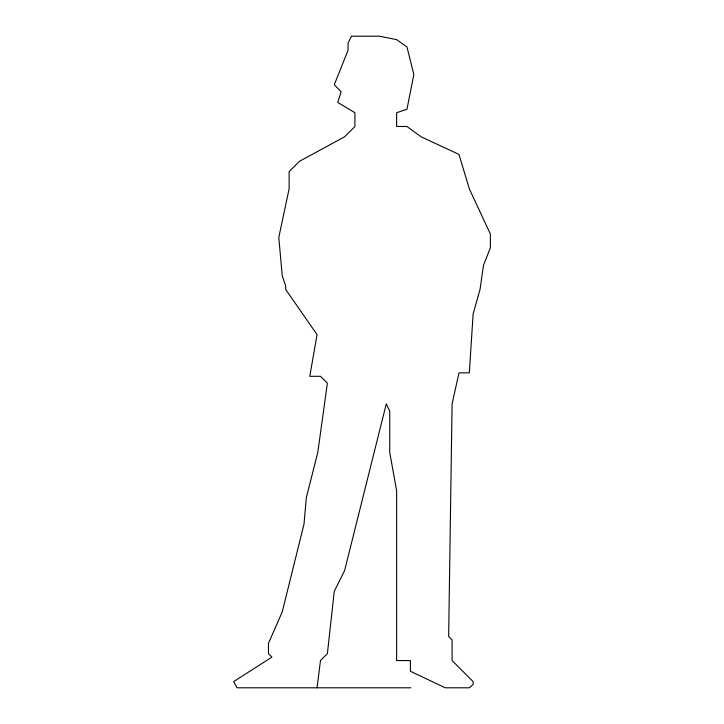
<?xml version="1.0" encoding="UTF-8"?>
<svg xmlns="http://www.w3.org/2000/svg" width="724" height="724" viewBox="0 0 724 724"><rect width="100%" height="100%" fill="white"/><g stroke="black" fill="none" stroke-linecap="round" stroke-linejoin="round"><path stroke-width="1.09" d="M317.049 687.8L320.488 660.55L327.375 653.672L334.262 591.309L344.597 570.648L386.29 403.847L389.738 411.123L389.738 452.437L396.625 490.691L396.625 660.55L410.399 660.55L410.399 671.266L445.206 687.8L469.315 687.8L473.134 684.361L473.134 681.601L452.093 660.55L452.093 639.898L448.654 636.45L452.093 403.847L458.98 372.86L469.315 372.86L473.134 313.945L480.021 289.464L483.469 265.364L490.356 247.762L490.356 233.988L469.315 188.846L458.98 154.411L421.106 136.818L406.951 126.483L396.625 126.483L396.625 112.718L406.951 109.27L413.838 74.454L406.951 46.915L396.625 39.639L379.403 36.2L351.475 36.2L348.036 43.087L348.036 50.354L334.262 84.789L341.149 91.677L337.71 102.383L354.923 112.718L354.923 126.483L344.597 136.818L299.446 161.298L289.12 171.633L289.12 188.846L278.794 237.436L282.233 275.69L285.681 286.016L285.681 289.464L317.049 334.606L309.781 376.308L320.488 376.308L327.375 383.195L317.773 452.518L306.333 497.578L304.008 524.067L282.233 611.97L268.459 643.337L268.459 653.672L271.907 657.111L233.644 681.601L237.092 687.8L410.843 687.8"/></g></svg>
